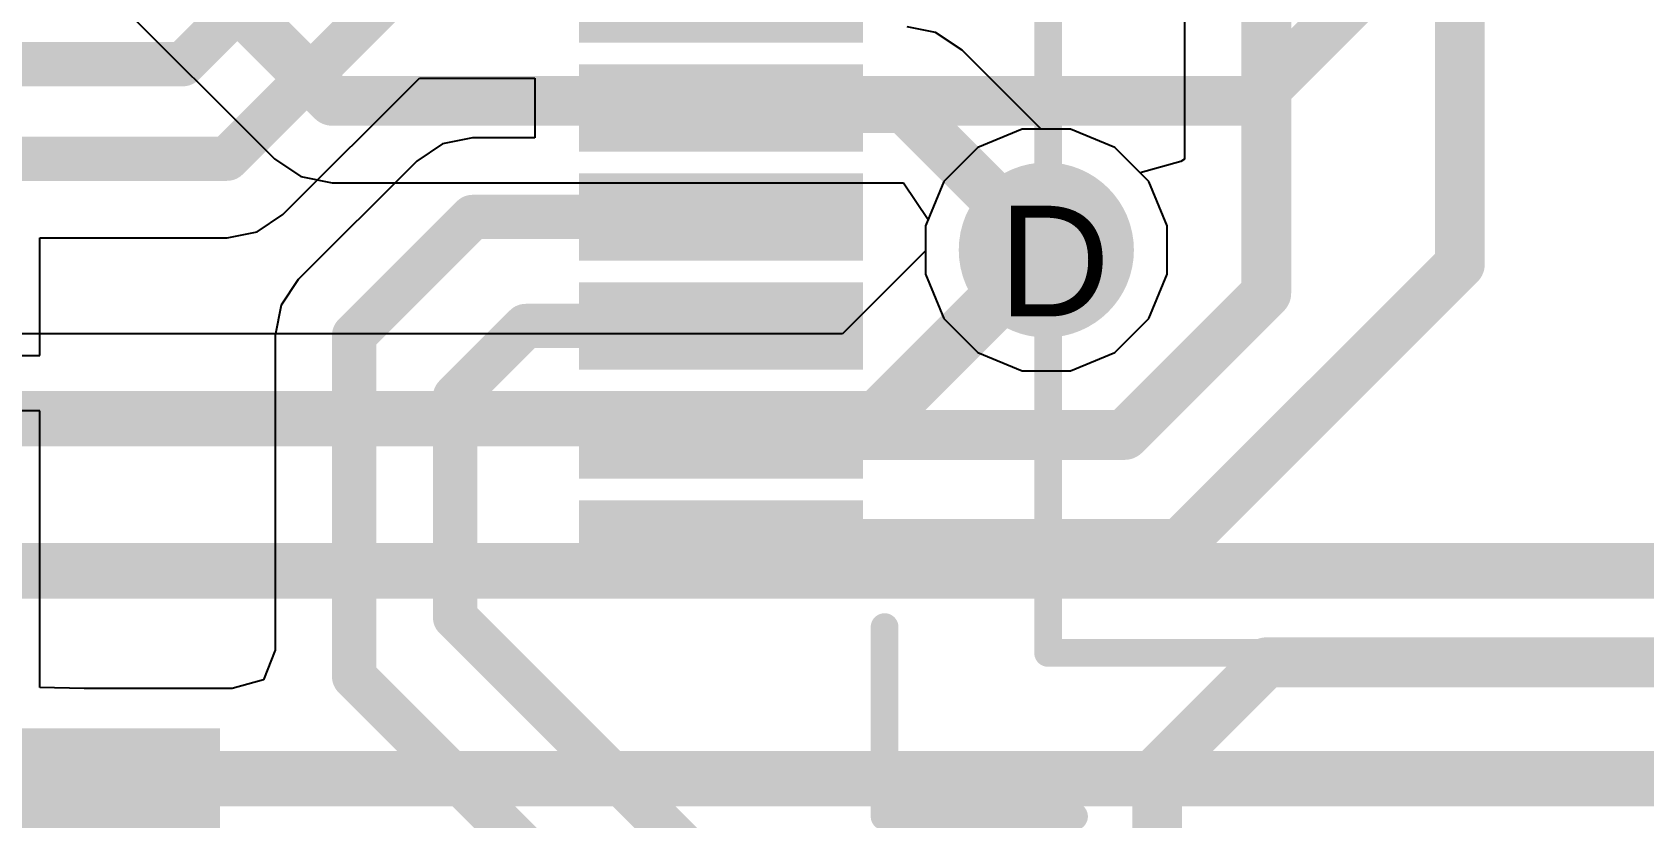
# Model space of a CAD drawing. Header units: inches. Extents: x 0 to 5401, y 0 to 5414.
# Drawn here: x 67.65 to 75.04, y 56.56 to 60.16 of the extents above; entities that cross this region are included whole.
import ezdxf

# ---------------------------------------------------------------- set-up
doc = ezdxf.new("R2010")
doc.units = ezdxf.units.IN
for name, color, linetype in [('Bottom Layer', 5, 'Continuous'), ('Bottom Solder', 6, 'Continuous'), ('Drill Drawing', 1, 'Continuous'), ('Layer 1', 16, 'Continuous'), ('Layer 2', 76, 'Continuous'), ('Top Layer', 1, 'Continuous'), ('Top Overlay', 2, 'Continuous'), ('Top Paste', 8, 'Continuous'), ('Top Solder', 216, 'Continuous'), ('Via Holes', 16, 'Continuous')]:
    doc.layers.add(name, color=color, linetype=linetype)
doc.styles.add('Arial', font='', dxfattribs={"height": 0.2})
doc.styles.get('Arial').set_extended_font_data('Arial')

# ---------------------------------------------------------------- blocks, each defined once
blk = doc.blocks.new('5TJ480000XYLBC__8')
at = {"layer": 'Top Layer'}
for points in [[(-2.8, 1.8), (-1, 1.8), (-1, 0.5), (-2.8, 0.5)], [(1, 1.8), (2.8, 1.8), (2.8, 0.5), (1, 0.5)], [(-2.8, -0.5), (-1, -0.5), (-1, -1.8), (-2.8, -1.8)], [(1, -0.5), (2.8, -0.5), (2.8, -1.8), (1, -1.8)]]:
    blk.add_hatch(color=1, dxfattribs=at).paths.add_polyline_path(points)
at = {"layer": 'Top Paste'}
for points in [[(-2.8, 1.8), (-1, 1.8), (-1, 0.5), (-2.8, 0.5)], [(1, 1.8), (2.8, 1.8), (2.8, 0.5), (1, 0.5)], [(-2.8, -0.5), (-1, -0.5), (-1, -1.8), (-2.8, -1.8)], [(1, -0.5), (2.8, -0.5), (2.8, -1.8), (1, -1.8)]]:
    blk.add_hatch(color=8, dxfattribs=at).paths.add_polyline_path(points)
at = {"layer": 'Top Solder'}
for points in [[(-2.87, 1.87), (-0.93, 1.87), (-0.93, 0.43), (-2.87, 0.43)], [(0.93, 1.87), (2.87, 1.87), (2.87, 0.43), (0.93, 0.43)], [(-2.87, -0.43), (-0.93, -0.43), (-0.93, -1.87), (-2.87, -1.87)], [(0.93, -0.43), (2.87, -0.43), (2.87, -1.87), (0.93, -1.87)]]:
    blk.add_hatch(color=216, dxfattribs=at).paths.add_polyline_path(points)
at = {"layer": 'Top Overlay'}
for points in [[(-0.7366, 1.651, 0.127, 0.127, 0), (0.762, 1.651, 0.127, 0.127, 0)], [(-2.54, -0.2794, 0.127, 0.127, 0), (-2.54, 0.2794, 0.127, 0.127, 0)], [(2.54, -0.2794, 0.127, 0.127, 0), (2.54, 0.2794, 0.127, 0.127, 0)], [(-3.048, -1.2954, 0.127, 0.127, 0), (-3.048, -1.0414, 0.127, 0.127, 0)], [(-3.048, -1.0414, 0.127, 0.127, 0), (-2.921, -1.1684, 0.127, 0.127, 0)], [(-3.048, -1.2954, 0.127, 0.127, 0), (-2.921, -1.1684, 0.127, 0.127, 0)], [(-0.7366, -1.651, 0.127, 0.127, 0), (0.762, -1.651, 0.127, 0.127, 0)]]:
    blk.add_lwpolyline(points, format="xyseb", dxfattribs=at)
for points in [[(-0.7683, 1.651, 0.0635, 0.0635, 1), (-0.7048, 1.651, 0.0635, 0.0635, 1)], [(0.7302, 1.651, 0.0635, 0.0635, 1), (0.7937, 1.651, 0.0635, 0.0635, 1)], [(-2.5718, 0.2794, 0.0635, 0.0635, 1), (-2.5082, 0.2794, 0.0635, 0.0635, 1)], [(2.5083, 0.2794, 0.0635, 0.0635, 1), (2.5718, 0.2794, 0.0635, 0.0635, 1)], [(-2.5718, -0.2794, 0.0635, 0.0635, 1), (-2.5082, -0.2794, 0.0635, 0.0635, 1)], [(2.5083, -0.2794, 0.0635, 0.0635, 1), (2.5718, -0.2794, 0.0635, 0.0635, 1)], [(-3.0798, -1.0414, 0.0635, 0.0635, 1), (-3.0162, -1.0414, 0.0635, 0.0635, 1)], [(-3.0798, -1.0414, 0.0635, 0.0635, 1), (-3.0162, -1.0414, 0.0635, 0.0635, 1)], [(-2.9527, -1.1684, 0.0635, 0.0635, 1), (-2.8893, -1.1684, 0.0635, 0.0635, 1)], [(-2.9527, -1.1684, 0.0635, 0.0635, 1), (-2.8893, -1.1684, 0.0635, 0.0635, 1)], [(-3.0798, -1.2954, 0.0635, 0.0635, 1), (-3.0162, -1.2954, 0.0635, 0.0635, 1)], [(-3.0798, -1.2954, 0.0635, 0.0635, 1), (-3.0162, -1.2954, 0.0635, 0.0635, 1)], [(-0.7683, -1.651, 0.0635, 0.0635, 1), (-0.7048, -1.651, 0.0635, 0.0635, 1)], [(0.7302, -1.651, 0.0635, 0.0635, 1), (0.7937, -1.651, 0.0635, 0.0635, 1)]]:
    blk.add_lwpolyline(points, format="xyseb", close=True, dxfattribs=at)
blk = doc.blocks.new('LQFP_64_10_10__35')
at = {"layer": 'Top Layer'}
for points in [[(-5.1499, -1.6001), (-5.1499, -1.9001), (-6.3499, -1.9001), (-6.3499, -1.6001)], [(-5.1499, -2.0999), (-5.1499, -2.3999), (-6.3499, -2.3999), (-6.3499, -2.0999)], [(-5.1499, -2.6001), (-5.1499, -2.9001), (-6.3499, -2.9001), (-6.3499, -2.6001)], [(-5.1499, -3.0999), (-5.1499, -3.3999), (-6.3499, -3.3999), (-6.3499, -3.0999)], [(-5.1499, -3.6001), (-5.1499, -3.9001), (-6.3499, -3.9001), (-6.3499, -3.6001)]]:
    blk.add_hatch(color=1, dxfattribs=at).paths.add_polyline_path(points)
at = {"layer": 'Top Paste'}
for points in [[(-5.1499, -1.6001), (-5.1499, -1.9001), (-6.3499, -1.9001), (-6.3499, -1.6001)], [(-5.1499, -2.0999), (-5.1499, -2.3999), (-6.3499, -2.3999), (-6.3499, -2.0999)], [(-5.1499, -2.6001), (-5.1499, -2.9001), (-6.3499, -2.9001), (-6.3499, -2.6001)], [(-5.1499, -3.0999), (-5.1499, -3.3999), (-6.3499, -3.3999), (-6.3499, -3.0999)], [(-5.1499, -3.6001), (-5.1499, -3.9001), (-6.3499, -3.9001), (-6.3499, -3.6001)]]:
    blk.add_hatch(color=8, dxfattribs=at).paths.add_polyline_path(points)
at = {"layer": 'Top Solder'}
for points in [[(-5.0991, -1.0491), (-5.0991, -1.4507), (-6.4007, -1.4507), (-6.4007, -1.0491)], [(-5.0991, -1.5493), (-5.0991, -1.9509), (-6.4007, -1.9509), (-6.4007, -1.5493)], [(-5.0991, -2.0491), (-5.0991, -2.4507), (-6.4007, -2.4507), (-6.4007, -2.0491)], [(-5.0991, -2.5493), (-5.0991, -2.9509), (-6.4007, -2.9509), (-6.4007, -2.5493)], [(-5.0991, -3.0491), (-5.0991, -3.4507), (-6.4007, -3.4507), (-6.4007, -3.0491)], [(-5.0991, -3.5493), (-5.0991, -3.9509), (-6.4007, -3.9509), (-6.4007, -3.5493)]]:
    blk.add_hatch(color=216, dxfattribs=at).paths.add_polyline_path(points)
at = {"layer": 'Top Overlay'}
for points in [[(-4.25, -4.25, 0.127, 0.127, 0), (-4.25, 4.25, 0.127, 0.127, 0)], [(-5, -5, 0.127, 0.127, 0), (-5, -4.1312, 0.127, 0.127, 0)], [(-4.25, -4.25, 0.127, 0.127, 0), (4.25, -4.25, 0.127, 0.127, 0)], [(-5, -5, 0.127, 0.127, 0), (-4.1312, -5, 0.127, 0.127, 0)]]:
    blk.add_lwpolyline(points, format="xyseb", dxfattribs=at)
for points in [[(-5.0317, -4.1312, 0.0635, 0.0635, 1), (-4.9682, -4.1312, 0.0635, 0.0635, 1)], [(-4.2818, -4.25, 0.0635, 0.0635, 1), (-4.2183, -4.25, 0.0635, 0.0635, 1)], [(-4.2818, -4.25, 0.0635, 0.0635, 1), (-4.2183, -4.25, 0.0635, 0.0635, 1)], [(-5.0317, -5, 0.0635, 0.0635, 1), (-4.9682, -5, 0.0635, 0.0635, 1)], [(-5.0317, -5, 0.0635, 0.0635, 1), (-4.9682, -5, 0.0635, 0.0635, 1)], [(-4.163, -5, 0.0635, 0.0635, 1), (-4.0995, -5, 0.0635, 0.0635, 1)]]:
    blk.add_lwpolyline(points, format="xyseb", close=True, dxfattribs=at)

msp = doc.modelspace()

# ---------------------------------------------------------------- hatches: boundary and pattern name
at = {"layer": 'Bottom Layer'}
h = msp.add_hatch(color=5, dxfattribs=at)
edge = h.paths.add_edge_path()
edge.add_arc((72.2973, 59.1616), 0.3, 0, 360)
at = {"layer": 'Bottom Solder'}
h = msp.add_hatch(color=6, dxfattribs=at)
edge = h.paths.add_edge_path()
edge.add_arc((72.2973, 59.1616), 0.4016, 0, 360)
at = {"layer": 'Layer 1'}
h = msp.add_hatch(color=16, dxfattribs=at)
edge = h.paths.add_edge_path()
edge.add_arc((72.2973, 59.1616), 0.3, 0, 360)
at = {"layer": 'Layer 2'}
h = msp.add_hatch(color=76, dxfattribs=at)
edge = h.paths.add_edge_path()
edge.add_arc((72.2973, 59.1616), 0.3, 0, 360)
at = {"layer": 'Top Layer'}
h = msp.add_hatch(color=1, dxfattribs=at)
edge = h.paths.add_edge_path()
edge.add_arc((72.2973, 59.1616), 0.3, 0, 360)
at = {"layer": 'Top Solder'}
h = msp.add_hatch(color=216, dxfattribs=at)
edge = h.paths.add_edge_path()
edge.add_arc((72.2973, 59.1616), 0.4016, 0, 360)
at = {"layer": 'Via Holes'}
h = msp.add_hatch(color=7, dxfattribs=at)
edge = h.paths.add_edge_path()
edge.add_arc((72.2973, 59.1616), 0.15, 0, 360)

# ---------------------------------------------------------------- linework, layer by layer
at = {"layer": 'Bottom Layer'}
for p, q in [((67.9488, 60.3893), (68.7577, 59.5804)), ((68.7577, 59.5804), (68.8796, 59.499)), ((68.8796, 59.499), (69.0233, 59.4704)), ((69.0233, 59.4704), (71.6427, 59.4704)), ((71.6427, 59.4704), (71.7556, 59.3015)), ((71.7556, 59.3015), (71.7433, 59.2718)), ((71.7433, 59.2718), (71.7433, 59.157)), ((71.7433, 59.157), (71.3628, 58.7765)), ((71.3628, 58.7765), (64.8911, 58.7765))]:
    msp.add_line(p, q, dxfattribs=at)
for points in [[(73.2503, 59.8459, 0.2286, 0.2286, 0), (74.1934, 60.7891, 0.2286, 0.2286, 0)], [(68.2143, 60.6549, 0.2286, 0.2286, 0), (69.0233, 59.8459, 0.2286, 0.2286, 0)], [(69.0233, 59.8459, 0.2286, 0.2286, 0), (73.2503, 59.8459, 0.2286, 0.2286, 0)], [(71.5237, 58.388, 0.254, 0.254, 0), (72.2973, 59.1616, 0.254, 0.254, 0)], [(64.7302, 58.388, 0.254, 0.254, 0), (71.5237, 58.388, 0.254, 0.254, 0)], [(63.8158, 57.6899, 0.254, 0.254, 0), (75.9337, 57.6899, 0.254, 0.254, 0)], [(63.4356, 56.737, 0.254, 0.254, 0), (82.4738, 56.737, 0.254, 0.254, 0)]]:
    msp.add_lwpolyline(points, format="xyseb", dxfattribs=at)
for points in [[(68.9661, 59.8459, 0.1143, 0.1143, 1), (69.0804, 59.8459, 0.1143, 0.1143, 1)], [(68.9661, 59.8459, 0.1143, 0.1143, 1), (69.0804, 59.8459, 0.1143, 0.1143, 1)], [(73.1931, 59.8459, 0.1143, 0.1143, 1), (73.3074, 59.8459, 0.1143, 0.1143, 1)], [(73.1931, 59.8459, 0.1143, 0.1143, 1), (73.3074, 59.8459, 0.1143, 0.1143, 1)], [(72.2338, 59.1616, 0.127, 0.127, 1), (72.3608, 59.1616, 0.127, 0.127, 1)], [(71.4602, 58.388, 0.127, 0.127, 1), (71.5872, 58.388, 0.127, 0.127, 1)], [(71.4602, 58.388, 0.127, 0.127, 1), (71.5872, 58.388, 0.127, 0.127, 1)]]:
    msp.add_lwpolyline(points, format="xyseb", close=True, dxfattribs=at)
at = {"layer": 'Layer 1'}
for p, q in [((72.1871, 59.7156), (71.9835, 59.6313)), ((72.4075, 59.7156), (72.1871, 59.7156)), ((72.6111, 59.6313), (72.4075, 59.7156)), ((71.9835, 59.6313), (71.8276, 59.4754)), ((72.7669, 59.4754), (72.6111, 59.6313)), ((71.8276, 59.4754), (71.7433, 59.2718)), ((72.8513, 59.2718), (72.7669, 59.4754)), ((71.7433, 59.2718), (71.7433, 59.0514)), ((72.8513, 59.0514), (72.8513, 59.2718)), ((71.7433, 59.0514), (71.8276, 58.8478)), ((72.7669, 58.8478), (72.8513, 59.0514)), ((71.8276, 58.8478), (71.9835, 58.6919)), ((72.6111, 58.6919), (72.7669, 58.8478)), ((71.9835, 58.6919), (72.1871, 58.6076)), ((72.4075, 58.6076), (72.6111, 58.6919)), ((72.1871, 58.6076), (72.4075, 58.6076))]:
    msp.add_line(p, q, dxfattribs=at)
at = {"layer": 'Layer 2'}
for p, q in [((72.1871, 59.7156), (71.9835, 59.6313)), ((72.4075, 59.7156), (72.1871, 59.7156)), ((72.6111, 59.6313), (72.4075, 59.7156)), ((71.9835, 59.6313), (71.8276, 59.4754)), ((72.7669, 59.4754), (72.6111, 59.6313)), ((71.8276, 59.4754), (71.7433, 59.2718)), ((72.8513, 59.2718), (72.7669, 59.4754)), ((71.7433, 59.2718), (71.7433, 59.0514)), ((72.8513, 59.0514), (72.8513, 59.2718)), ((71.7433, 59.0514), (71.8276, 58.8478)), ((72.7669, 58.8478), (72.8513, 59.0514)), ((71.8276, 58.8478), (71.9835, 58.6919)), ((72.6111, 58.6919), (72.7669, 58.8478)), ((71.9835, 58.6919), (72.1871, 58.6076)), ((72.4075, 58.6076), (72.6111, 58.6919)), ((72.1871, 58.6076), (72.4075, 58.6076))]:
    msp.add_line(p, q, dxfattribs=at)
at = {"layer": 'Top Layer'}
for p, q in [((72.9302, 61.7236), (72.9302, 59.5777)), ((71.7896, 60.1599), (71.6597, 60.1857)), ((71.9115, 60.0785), (71.7896, 60.1599)), ((72.2743, 59.7156), (71.9115, 60.0785)), ((68.7971, 59.324), (69.4236, 59.9505)), ((69.4236, 59.9505), (69.9517, 59.9505)), ((69.9517, 59.9505), (69.9517, 59.6756)), ((72.4075, 59.7156), (72.2743, 59.7156)), ((72.6111, 59.6313), (72.4075, 59.7156)), ((69.5279, 59.648), (69.4102, 59.5695)), ((69.6666, 59.6756), (69.5279, 59.648)), ((69.9517, 59.6756), (69.6666, 59.6756)), ((69.6666, 59.6756), (69.6666, 59.6756)), ((72.727, 59.5154), (72.6111, 59.6313)), ((69.4102, 59.5694), (68.8673, 59.0265)), ((69.4102, 59.5695), (69.4102, 59.5694)), ((72.9136, 59.5673), (72.727, 59.5154)), ((72.9302, 59.5777), (72.9136, 59.5673)), ((68.6795, 59.2455), (68.7971, 59.324)), ((67.6831, 58.6781), (67.6831, 59.2179)), ((67.6831, 59.2179), (68.5407, 59.2179)), ((68.5407, 59.2179), (68.5408, 59.2178)), ((68.5408, 59.2178), (68.6795, 59.2455)), ((68.8673, 59.0265), (68.7887, 58.9089)), ((68.7887, 58.9089), (68.7611, 58.7701)), ((68.7611, 58.7701), (68.7611, 58.7701)), ((68.7611, 58.7701), (68.7611, 57.3254)), ((64.9399, 58.6781), (67.6831, 58.6781)), ((67.6831, 58.4241), (64.9399, 58.4241)), ((67.6831, 57.1541), (67.6831, 58.4241)), ((68.7611, 57.3254), (68.7078, 57.1899)), ((67.8849, 57.1507), (67.6831, 57.1541)), ((68.5646, 57.1507), (67.8849, 57.1507)), ((68.7078, 57.1899), (68.5646, 57.1507))]:
    msp.add_line(p, q, dxfattribs=at)
for points in [[(73.3057, 58.963, 0.2286, 0.2286, 0), (73.3057, 62.3131, 0.2286, 0.2286, 0)], [(74.1934, 59.0968, 0.2286, 0.2286, 0), (74.1934, 60.7891, 0.2286, 0.2286, 0)], [(68.3386, 60.0141, 0.2032, 0.2032, 0), (69.091, 60.7666, 0.2032, 0.2032, 0)], [(68.5408, 59.5804, 0.2032, 0.2032, 0), (69.2734, 60.3131, 0.2032, 0.2032, 0)], [(66.4029, 60.0141, 0.2032, 0.2032, 0), (68.3386, 60.0141, 0.2032, 0.2032, 0)], [(70.8057, 59.813, 0.2286, 0.2286, 0), (71.6459, 59.813, 0.2286, 0.2286, 0)], [(71.6459, 59.813, 0.2286, 0.2286, 0), (72.2973, 59.1616, 0.2286, 0.2286, 0)], [(67.252, 59.5804, 0.2032, 0.2032, 0), (68.5408, 59.5804, 0.2032, 0.2032, 0)], [(69.1236, 58.7701, 0.2032, 0.2032, 0), (69.6666, 59.3131, 0.2032, 0.2032, 0)], [(69.6666, 59.3131, 0.2032, 0.2032, 0), (70.8057, 59.3131, 0.2032, 0.2032, 0)], [(72.9096, 57.813, 0.2286, 0.2286, 0), (74.1934, 59.0968, 0.2286, 0.2286, 0)], [(72.6558, 58.3131, 0.2286, 0.2286, 0), (73.3057, 58.963, 0.2286, 0.2286, 0)], [(69.5864, 58.4894, 0.2032, 0.2032, 0), (69.91, 58.813, 0.2032, 0.2032, 0)], [(69.91, 58.813, 0.2032, 0.2032, 0), (70.8057, 58.813, 0.2032, 0.2032, 0)], [(69.1236, 57.2045, 0.2032, 0.2032, 0), (69.1236, 58.7701, 0.2032, 0.2032, 0)], [(69.5864, 57.4762, 0.2032, 0.2032, 0), (69.5864, 58.4894, 0.2032, 0.2032, 0)], [(70.8057, 58.3131, 0.2286, 0.2286, 0), (72.6558, 58.3131, 0.2286, 0.2286, 0)], [(70.8057, 57.813, 0.2286, 0.2286, 0), (72.9096, 57.813, 0.2286, 0.2286, 0)], [(69.5864, 57.4762, 0.2032, 0.2032, 0), (70.9882, 56.0744, 0.2032, 0.2032, 0)], [(72.8056, 56.7701, 0.2286, 0.2286, 0), (73.3057, 57.2702, 0.2286, 0.2286, 0)], [(73.3057, 57.2702, 0.2286, 0.2286, 0), (76.1744, 57.2702, 0.2286, 0.2286, 0)], [(69.1236, 57.2045, 0.2032, 0.2032, 0), (70.0929, 56.2352, 0.2032, 0.2032, 0)], [(72.8056, 55.8131, 0.2286, 0.2286, 0), (72.8056, 56.7701, 0.2286, 0.2286, 0)]]:
    msp.add_lwpolyline(points, format="xyseb", dxfattribs=at)
for points in [[(68.2878, 60.0141, 0.1016, 0.1016, 1), (68.3894, 60.0141, 0.1016, 0.1016, 1)], [(68.2878, 60.0141, 0.1016, 0.1016, 1), (68.3894, 60.0141, 0.1016, 0.1016, 1)], [(70.7486, 59.813, 0.1143, 0.1143, 1), (70.8629, 59.813, 0.1143, 0.1143, 1)], [(71.5888, 59.813, 0.1143, 0.1143, 1), (71.7031, 59.813, 0.1143, 0.1143, 1)], [(71.5888, 59.813, 0.1143, 0.1143, 1), (71.7031, 59.813, 0.1143, 0.1143, 1)], [(68.49, 59.5804, 0.1016, 0.1016, 1), (68.5916, 59.5804, 0.1016, 0.1016, 1)], [(68.49, 59.5804, 0.1016, 0.1016, 1), (68.5916, 59.5804, 0.1016, 0.1016, 1)], [(69.6158, 59.3131, 0.1016, 0.1016, 1), (69.7174, 59.3131, 0.1016, 0.1016, 1)], [(69.6158, 59.3131, 0.1016, 0.1016, 1), (69.7174, 59.3131, 0.1016, 0.1016, 1)], [(70.7549, 59.3131, 0.1016, 0.1016, 1), (70.8565, 59.3131, 0.1016, 0.1016, 1)], [(72.2401, 59.1616, 0.1143, 0.1143, 1), (72.3544, 59.1616, 0.1143, 0.1143, 1)], [(74.1363, 59.0968, 0.1143, 0.1143, 1), (74.2506, 59.0968, 0.1143, 0.1143, 1)], [(74.1363, 59.0968, 0.1143, 0.1143, 1), (74.2506, 59.0968, 0.1143, 0.1143, 1)], [(73.2485, 58.963, 0.1143, 0.1143, 1), (73.3628, 58.963, 0.1143, 0.1143, 1)], [(73.2485, 58.963, 0.1143, 0.1143, 1), (73.3628, 58.963, 0.1143, 0.1143, 1)], [(69.8592, 58.813, 0.1016, 0.1016, 1), (69.9608, 58.813, 0.1016, 0.1016, 1)], [(69.8592, 58.813, 0.1016, 0.1016, 1), (69.9608, 58.813, 0.1016, 0.1016, 1)], [(70.7549, 58.813, 0.1016, 0.1016, 1), (70.8565, 58.813, 0.1016, 0.1016, 1)], [(69.0728, 58.7701, 0.1016, 0.1016, 1), (69.1744, 58.7701, 0.1016, 0.1016, 1)], [(69.0728, 58.7701, 0.1016, 0.1016, 1), (69.1744, 58.7701, 0.1016, 0.1016, 1)], [(69.5356, 58.4894, 0.1016, 0.1016, 1), (69.6372, 58.4894, 0.1016, 0.1016, 1)], [(69.5356, 58.4894, 0.1016, 0.1016, 1), (69.6372, 58.4894, 0.1016, 0.1016, 1)], [(70.7486, 58.3131, 0.1143, 0.1143, 1), (70.8629, 58.3131, 0.1143, 0.1143, 1)], [(72.5987, 58.3131, 0.1143, 0.1143, 1), (72.713, 58.3131, 0.1143, 0.1143, 1)], [(72.5987, 58.3131, 0.1143, 0.1143, 1), (72.713, 58.3131, 0.1143, 0.1143, 1)], [(70.7486, 57.813, 0.1143, 0.1143, 1), (70.8629, 57.813, 0.1143, 0.1143, 1)], [(72.8524, 57.813, 0.1143, 0.1143, 1), (72.9667, 57.813, 0.1143, 0.1143, 1)], [(72.8524, 57.813, 0.1143, 0.1143, 1), (72.9667, 57.813, 0.1143, 0.1143, 1)], [(69.5356, 57.4762, 0.1016, 0.1016, 1), (69.6372, 57.4762, 0.1016, 0.1016, 1)], [(69.5356, 57.4762, 0.1016, 0.1016, 1), (69.6372, 57.4762, 0.1016, 0.1016, 1)], [(73.2485, 57.2702, 0.1143, 0.1143, 1), (73.3628, 57.2702, 0.1143, 0.1143, 1)], [(73.2485, 57.2702, 0.1143, 0.1143, 1), (73.3628, 57.2702, 0.1143, 0.1143, 1)], [(69.0728, 57.2045, 0.1016, 0.1016, 1), (69.1744, 57.2045, 0.1016, 0.1016, 1)], [(69.0728, 57.2045, 0.1016, 0.1016, 1), (69.1744, 57.2045, 0.1016, 0.1016, 1)], [(72.7484, 56.7701, 0.1143, 0.1143, 1), (72.8627, 56.7701, 0.1143, 0.1143, 1)], [(72.7484, 56.7701, 0.1143, 0.1143, 1), (72.8627, 56.7701, 0.1143, 0.1143, 1)]]:
    msp.add_lwpolyline(points, format="xyseb", close=True, dxfattribs=at)

# ---------------------------------------------------------------- block references
for name, p in [('LQFP_64_10_10__35', (76.5556, 61.563)), ('5TJ480000XYLBC__8', (65.6384, 55.0967))]:
    msp.add_blockref(name, p)

# ---------------------------------------------------------------- texts
at = {"layer": 'Drill Drawing', "style": 'Arial'}
msp.add_text('D', height=0.508, dxfattribs=at).set_placement((72.0772, 58.8569))

doc.saveas('drawing.dxf')
